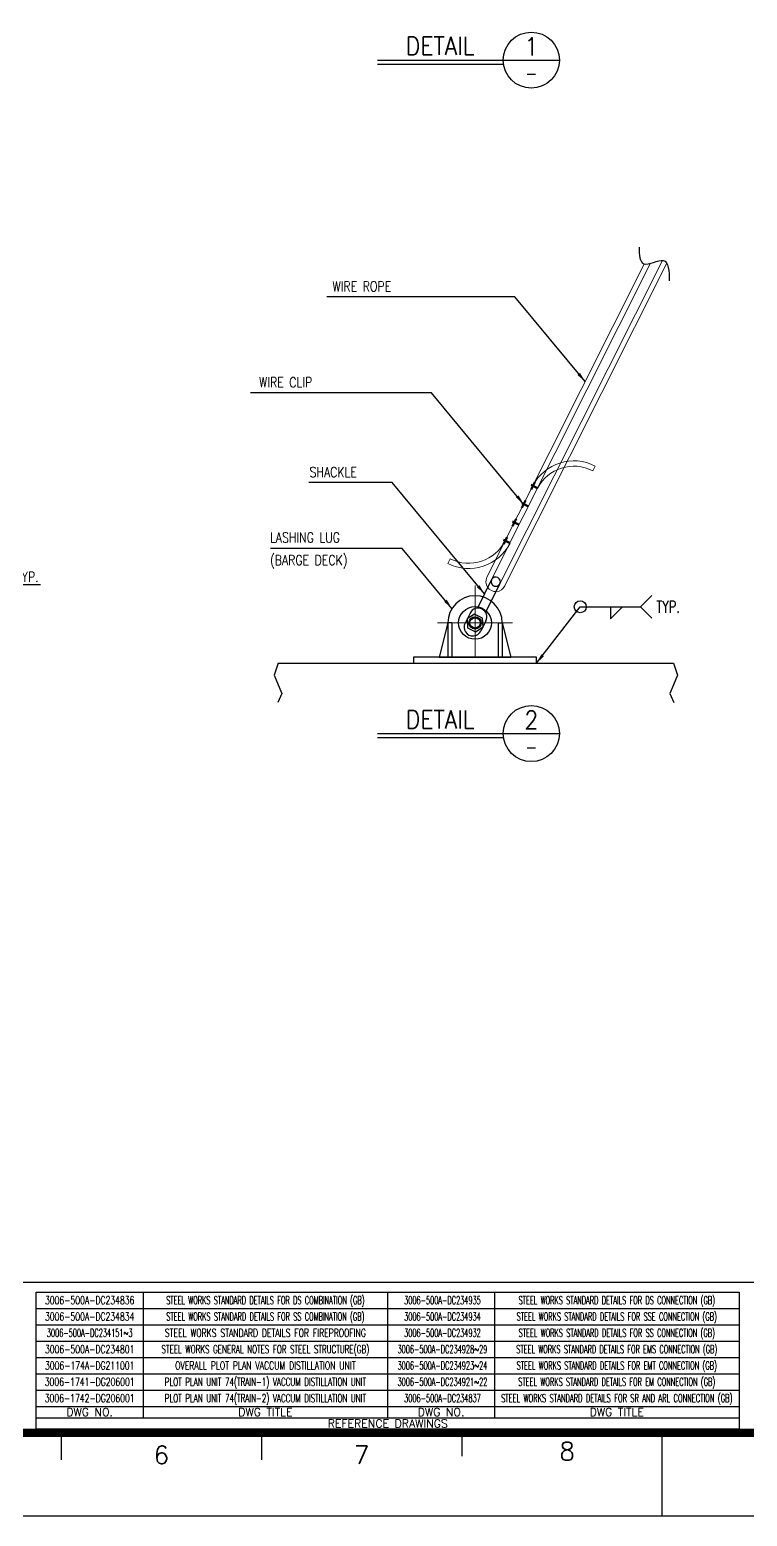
# Model space of a CAD drawing. Header units: metres. Extents: x 322890 to 423810, y -139616 to -68336.
# Drawn here: x 354411 to 375910, y -139616 to -95047 of the extents above; entities that cross this region are included whole.
import ezdxf
from ezdxf.enums import TextEntityAlignment as Align

# ---------------------------------------------------------------- set-up
doc = ezdxf.new("R2010")
doc.units = ezdxf.units.M
doc.header["$LTSCALE"] = 1200
doc.linetypes.add('ACAD_ISO03W100', pattern=[30, 12, -18])
doc.linetypes.add('ACAD_ISO04W100', pattern=[30, 24, -3, 0, -3])
doc.layers.get('0').update_dxf_attribs({"color": 9})
for name, color, linetype in [('block', 2, 'Continuous'), ('CDIMEN', 7, 'Continuous'), ('CO', 7, 'Continuous'), ('DETALL', 7, 'Continuous'), ('ETBLKA', 7, 'Continuous'), ('FORMAT', 2, 'Continuous'), ('l', 6, 'Continuous'), ('TE', 3, 'Continuous'), ('TEXT', 7, 'Continuous')]:
    doc.layers.add(name, color=color, linetype=linetype)
for name, color, linetype, lineweight in [('kote', 255, 'Continuous', 9), ('Lashing lug', 3, 'Continuous', 30), ('ose', 50, 'ACAD_ISO04W100', 15)]:
    doc.layers.add(name, color=color, linetype=linetype, lineweight=lineweight)
doc.styles.add('ROMANS', font='romans.shx', dxfattribs={"width": 0.8, "height": 360, "bigfont": 'ghs.shx'})
doc.styles.add('romans1', font='ROMANS.SHX', dxfattribs={"width": 0.8, "height": 360})
doc.styles.add('ROS3', font='romans.shx')
doc.dimstyles.new('romans1', dxfattribs={"dimscale": 125, "dimtxt": 3, "dimasz": 2.5, "dimexe": 1, "dimexo": 1, "dimgap": 1, "dimtad": 0, "dimdec": 0, "dimtxsty": 'ROMANS', "dimcen": 2.5, "dimclrd": 2, "dimclre": 2, "dimclrt": 3, "dimazin": 0, "dimtfac": 1, "dimtmove": 0, "dimatfit": 3, "dimfxl": 0, "dimtvp": 1, "dimarcsym": 0})

# ---------------------------------------------------------------- blocks, each defined once
blk = doc.blocks.new('Offshore_HEC')
at = {"lineweight": 25}
for p, q in [((21.75, 58.46), (819.32, 58.46)), ((290.98, 56.02), (290.98, 24.62)), ((352.06, 24.62), (352.06, 56.02)), ((378.72, 56.02), (378.72, 24.62)), ((264.31, 51.94), (439.8, 51.94)), ((264.31, 47.86), (439.8, 47.86)), ((264.31, 43.78), (439.8, 43.78)), ((264.31, 39.7), (439.8, 39.7)), ((264.31, 35.62), (439.8, 35.62)), ((264.31, 31.54), (439.8, 31.54)), ((264.31, 27.46), (439.8, 27.46)), ((264.31, 24.62), (439.8, 24.62)), ((20, 20), (821, 20)), ((20.13, 20.12), (820.88, 20.12)), ((20.25, 20.25), (820.76, 20.25)), ((20.37, 20.38), (820.64, 20.38)), ((20.5, 20.5), (820.52, 20.5)), ((20.63, 20.62), (820.4, 20.62)), ((20.75, 20.75), (820.28, 20.75)), ((20.87, 20.88), (820.16, 20.88)), ((21, 21), (820.04, 21)), ((21.13, 21.12), (819.92, 21.12)), ((21.25, 21.25), (819.8, 21.25)), ((21.37, 21.38), (819.68, 21.38)), ((21.5, 21.5), (819.56, 21.5)), ((21.63, 21.62), (819.44, 21.62)), ((21.75, 21.75), (819.32, 21.75)), ((270.54, 20.07), (270.54, 14.07)), ((320.54, 20.07), (320.54, 14.07)), ((370.54, 20), (370.54, 15)), ((420.54, 21.75), (420.54, 0))]:
    blk.add_line(p, q, dxfattribs=at)
for points in [[(0, 0), (0, 594), (841, 594), (841, 0)], [(264.31, 21.74), (264.31, 56.02), (439.8, 56.02), (439.8, 21.74)]]:
    blk.add_lwpolyline(points, close=True, dxfattribs=at)
at = {"lineweight": -3, "style": 'ROMANS'}
for s, p in [('DWG NO.', (277.64, 26.04)), ('DWG TITLE', (321.52, 26.04)), ('DWG NO.', (365.39, 26.04)), ('DWG TITLE', (409.26, 26.04)), ('REFERENCE DRAWINGS', (352.06, 23.18))]:
    blk.add_text(s, height=2, dxfattribs=at).set_placement(p, align=Align.MIDDLE_CENTER)
at = {"lineweight": 20, "style": 'ROMANS'}
for s, p in [('6', (295.54, 13.07)), ('7', (345.54, 13.07)), ('8', (396.87, 14))]:
    blk.add_text(s, height=4.5, dxfattribs=at).set_placement(p, align=Align.CENTER)
blk = doc.blocks.new('A$C5DC81050')
at = {"layer": 'Lashing lug', "color": 1}
for p, q in [((-133, 167), (-175, 0)), ((-133, 167), (-133, 0)), ((-113, 167), (-133, 167)), ((-113, 167), (-113, 0)), ((113, 167), (113, 0)), ((113, 167), (133, 167)), ((133, 167), (133, 0)), ((133, 167), (175, 0)), ((-175, 0), (175, 0))]:
    blk.add_line(p, q, dxfattribs=at)
for radius in [80, 30]:
    blk.add_circle((0, 167), radius, dxfattribs=at)
blk.add_arc((0, 167), 133, 0, 180, dxfattribs=at)
at = {"layer": 'ose'}
for p, q in [((0, 0), (0, 350)), ((-183, 167), (183, 167))]:
    blk.add_line(p, q, dxfattribs=at)
blk = doc.blocks.new('A$C63EC129C')
at = {"layer": 'Lashing lug'}
for p, q in [((-22.5, 291.5), (-22.5, 135.7)), ((22.5, 291.5), (22.5, 135.7)), ((-43.5, 98.5), (-43.5, 43.5)), ((43.5, 98.5), (43.5, 43.5))]:
    blk.add_line(p, q, dxfattribs=at)
blk.add_lwpolyline([(43.5, 66), (21.8, 103.7), (-21.8, 103.7), (-43.5, 66), (-21.8, 28.3), (21.8, 28.3)], close=True, dxfattribs=at)
blk.add_circle((0, 66), 25, dxfattribs=at)
for centre, radius, start, end in [((0, 291.5), 22.5, 0, 180), ((0, 98.5), 43.5, 0, 180), ((0, 43.5), 43.5, 180, 0)]:
    blk.add_arc(centre, radius, start, end, dxfattribs=at)
at = {"layer": 'Lashing lug', "linetype": 'ACAD_ISO03W100'}
blk.add_arc((0, 291.5), 22.5, 180, 0, dxfattribs=at)
blk = doc.blocks.new('A$C32B145BB')
at = {"layer": 'TEXT', "style": 'ROMANS'}
for s, width, p in [('3006-500A-DC234836', 0.7, (2000, -306)), ('STEEL WORKS STANDARD DETAILS FOR DS COMBINATION (GB)', 0.6, (8581, -306)), ('3006-500A-DC234935', 0.6, (15213, -306)), ('STEEL WORKS STANDARD DETAILS FOR DS CONNECTION (GB)', 0.6, (21743, -306)), ('3006-500A-DC234834', 0.7, (2000, -918)), ('STEEL WORKS STANDARD DETAILS FOR SS COMBINATION (GB)', 0.6, (8581, -918)), ('3006-500A-DC234934', 0.6, (15213, -918)), ('STEEL WORKS STANDARD DETAILS FOR SSE CONNECTION (GB)', 0.6, (21743, -918)), ('3006-500A-DC234151~3', 0.6, (2000, -1530)), ('STEEL WORKS STANDARD DETAILS FOR FIREPROOFING', 0.7, (8581, -1530)), ('3006-500A-DC234932', 0.6, (15213, -1530)), ('STEEL WORKS STANDARD DETAILS FOR SS CONNECTION (GB)', 0.6, (21743, -1530)), ('3006-500A-DC234801', 0.7, (2000, -2142)), ('STEEL WORKS GENERAL NOTES FOR STEEL STRUCTURE(GB)', 0.65, (8581, -2142)), ('3006-500A-DC234928~29', 0.6, (15213, -2142)), ('STEEL WORKS STANDARD DETAILS FOR EMS CONNECTION (GB)', 0.6, (21743, -2142)), ('3006-174A-DG211001', 0.7, (2000, -2754)), ('OVERALL PLOT PLAN VACCUM DISTILLATION UNIT', 0.7, (8581, -2754)), ('3006-500A-DC234923~24', 0.6, (15213, -2754)), ('STEEL WORKS STANDARD DETAILS FOR EMT CONNECTION (GB)', 0.6, (21743, -2754)), ('3006-1741-DG206001', 0.7, (2000, -3365)), ('PLOT PLAN UNIT 74(TRAIN-1) VACCUM DISTILLATION UNIT', 0.65, (8581, -3365)), ('3006-500A-DC234921~22', 0.6, (15213, -3365)), ('STEEL WORKS STANDARD DETAILS FOR EM CONNECTION (GB)', 0.6, (21743, -3365)), ('3006-1742-DG206001', 0.7, (2000, -3977)), ('PLOT PLAN UNIT 74(TRAIN-2) VACCUM DISTILLATION UNIT', 0.65, (8581, -3977)), ('3006-500A-DC234837', 0.6, (15213, -3977)), ('STEEL WORKS STANDARD DETAILS FOR SR AND ARL CONNECTION (GB)', 0.55, (21743, -3977))]:
    blk.add_text(s, height=300, dxfattribs=dict(at, width=width)).set_placement(p, align=Align.MIDDLE_CENTER)

msp = doc.modelspace()

# ---------------------------------------------------------------- linework, layer by layer
at = {"layer": 'block'}
msp.add_spline([(372668.2, -101563.5), (372810.5, -102067.7), (373394.7, -101965.3), (373574.4, -102579.1)], degree=3, dxfattribs=at)
at = {"layer": 'CDIMEN', "ltscale": 0.1}
msp.add_line((370908.1, -112347.7), (372708.1, -112347.7), dxfattribs=at)
for points in [[(373047.5, -112008.3), (372708.1, -112347.7), (373047.5, -112687.1)], [(371808.1, -112347.7), (371808.1, -112707.7), (372168.1, -112347.7)]]:
    msp.add_lwpolyline(points, dxfattribs=at)
msp.add_circle((370908.1, -112347.7), 180, dxfattribs=at)
at = {"layer": 'CO', "color": 3}
msp.add_line((361856.1, -114041.5), (373700.5, -114041.5), dxfattribs=at)
at = {"layer": 'DETALL', "ltscale": 0.1}
msp.add_line((353935.3, -111683.1), (354731.3, -111683.1), dxfattribs=at)
at = {"layer": 'FORMAT'}
for p, q in [((364830.1, -95958.3), (370280.2, -95958.3)), ((364830.1, -96078.3), (368608.8, -96078.3)), ((364830.1, -116149.3), (370280.2, -116149.3)), ((364830.1, -116269.3), (368608.8, -116269.3))]:
    msp.add_line(p, q, dxfattribs=at)
for centre in [(369440.2, -95958.3), (369440.2, -116149.3)]:
    msp.add_circle(centre, 840, dxfattribs=at)
at = {"layer": 'l'}
for points in [[(361856.1, -114041.5), (361737.2, -114397.4), (361852.5, -114687.5), (361967, -114949.4), (361845.7, -115220.7)], [(373700.5, -114041.5), (373819.4, -114397.4), (373704.1, -114687.5), (373589.6, -114949.4), (373710.9, -115220.7)]]:
    msp.add_lwpolyline(points, dxfattribs=at)
at = {"layer": 'Lashing lug', "color": 6, "lineweight": 5}
for p, q in [((373013.8, -102050), (368251.5, -111534.1)), ((373367.1, -101961.8), (368498.3, -111657.9)), ((373500.9, -102050.8), (368640.9, -111729.5)), ((372824.3, -102071.9), (368109, -111462.5)), ((371355.6, -108128.8), (371282.1, -108270.4)), ((366940.6, -111054.4), (367012.2, -110911.8))]:
    msp.add_line(p, q, dxfattribs=at)
at = {"layer": 'Lashing lug', "lineweight": 50}
for p, q in [((369430.7, -108830.3), (369540.8, -108610.9)), ((369628.2, -108792.1), (369430.9, -108693.1)), ((369155.3, -109378.7), (369265.4, -109159.3)), ((369352.8, -109340.5), (369155.5, -109241.5)), ((368879.9, -109927.1), (368990.1, -109707.7)), ((369077.5, -109888.8), (368880.2, -109789.9)), ((368604.6, -110475.4), (368714.7, -110256.1)), ((368802.1, -110437.2), (368604.8, -110338.2))]:
    msp.add_line(p, q, dxfattribs=at)
at = {"layer": 'Lashing lug', "color": 1}
msp.add_lwpolyline([(369594.9, -113857.4), (365913.1, -113857.4), (365913.1, -114041.5), (369594.9, -114041.5)], close=True, dxfattribs=at)
at = {"layer": 'Lashing lug', "color": 6, "lineweight": 5}
for centre, radius, start, end in [((370716.6, -109359.6), 1386.8, 62.56156, 152.56048), ((370716.6, -109359.6), 1227.3, 62.56156, 152.56156), ((370691.9, -109326.9), 1349.9, 152.47678, 153.3102), ((367562.9, -109815.1), 1386.8, 243.3384, 333.33731), ((367562.9, -109815.1), 1227.3, 243.3384, 333.3384), ((368375, -111596), 297.6, 153.33072, 334.56621)]:
    msp.add_arc(centre, radius, start, end, dxfattribs=at)

# ---------------------------------------------------------------- block references
at = {"xscale": 0.8, "yscale": 0.8, "zscale": 0.8}
msp.add_blockref('A$C32B145BB', (354607.1, -132894.1), dxfattribs=at)
at = {"layer": 'ETBLKA', "xscale": 120, "yscale": 120, "zscale": 120}
msp.add_blockref('Offshore_HEC', (322890.1, -139616.1), dxfattribs=at)
at = {"layer": 'kote', "xscale": 6.136363636411261, "yscale": 6.136363636411261, "zscale": 6.136363636411261}
msp.add_blockref('A$C5DC81050', (367754, -113857.4), dxfattribs=at)
at = {"layer": 'Lashing lug', "xscale": 6.136363636280501, "yscale": 6.136363636280501, "zscale": 6.136363636280501, "rotation": 333.3374777226346}
msp.add_blockref('A$C63EC129C', (367572.3, -113194.6), dxfattribs=at)

# ---------------------------------------------------------------- texts
at = {"layer": 'CDIMEN', "ltscale": 0.1, "style": 'ROMANS', "width": 0.7}
msp.add_text('TYP.', height=360, dxfattribs=at).set_placement((373188.1, -112347.7), align=Align.MIDDLE_LEFT)
at = {"layer": 'FORMAT', "width": 0.9}
for s, height, style, p in [('DETAIL', 540, 'ROMANS', (366710.3, -95802.3)), ('1', 540, 'ROMANS', (369440.2, -95820.9)), ('-', 360, 'ROS3', (369440.2, -96538.7)), ('DETAIL', 540, 'ROMANS', (366710.3, -115993.3)), ('2', 540, 'ROMANS', (369440.2, -116011.9)), ('-', 360, 'ROS3', (369440.2, -116729.7))]:
    msp.add_text(s, height=height, dxfattribs=dict(at, style=style)).set_placement(p, align=Align.CENTER)
at = {"layer": 'TE', "color": 7, "style": 'ROMANS', "width": 0.8}
for s, p in [('WIRE ROPE', (363482.3, -102892.5)), ('WIRE CLIP', (361282.7, -105768.5)), ('SHACKLE', (362796.1, -108460.7)), ('LASHING LUG', (361609.2, -110420.9)), ('(BARGE DECK)', (361609.2, -111099.6))]:
    msp.add_text(s, height=300, dxfattribs=at).set_placement(p)
msp.add_text('TYP.', height=300, dxfattribs=at).set_placement((354343, -111604.2), align=Align.CENTER)

# ---------------------------------------------------------------- leaders
at = {"layer": 'CDIMEN', "ltscale": 0.1}
for points in [[(371053.3, -105598.8), (368947.2, -103056.1), (363316.6, -103056.1)], [(369210.4, -109269), (366446.4, -105932.1), (361024, -105932.1)], [(368037.1, -111961.2), (365273.1, -108624.4), (362772.8, -108624.4)], [(367061.6, -112400.6), (365570.9, -110600.9), (361625.4, -110600.9)], [(369594.9, -114041.5), (370908.1, -112347.7)]]:
    msp.add_leader(points, dimstyle='romans1', override={"dimscale": 120, "dimexo": 2, "dimgap": 0, "dimzin": 0, "dimtxsty": 'romans1', "dimcen": 1, "dimdle": 1, "dimclrd": 256, "dimclre": 256, "dimclrt": 256, "dimtdec": 0, "dimatfit": 0, "dimtvp": 0.8}, dxfattribs=at)

doc.saveas('drawing.dxf')
